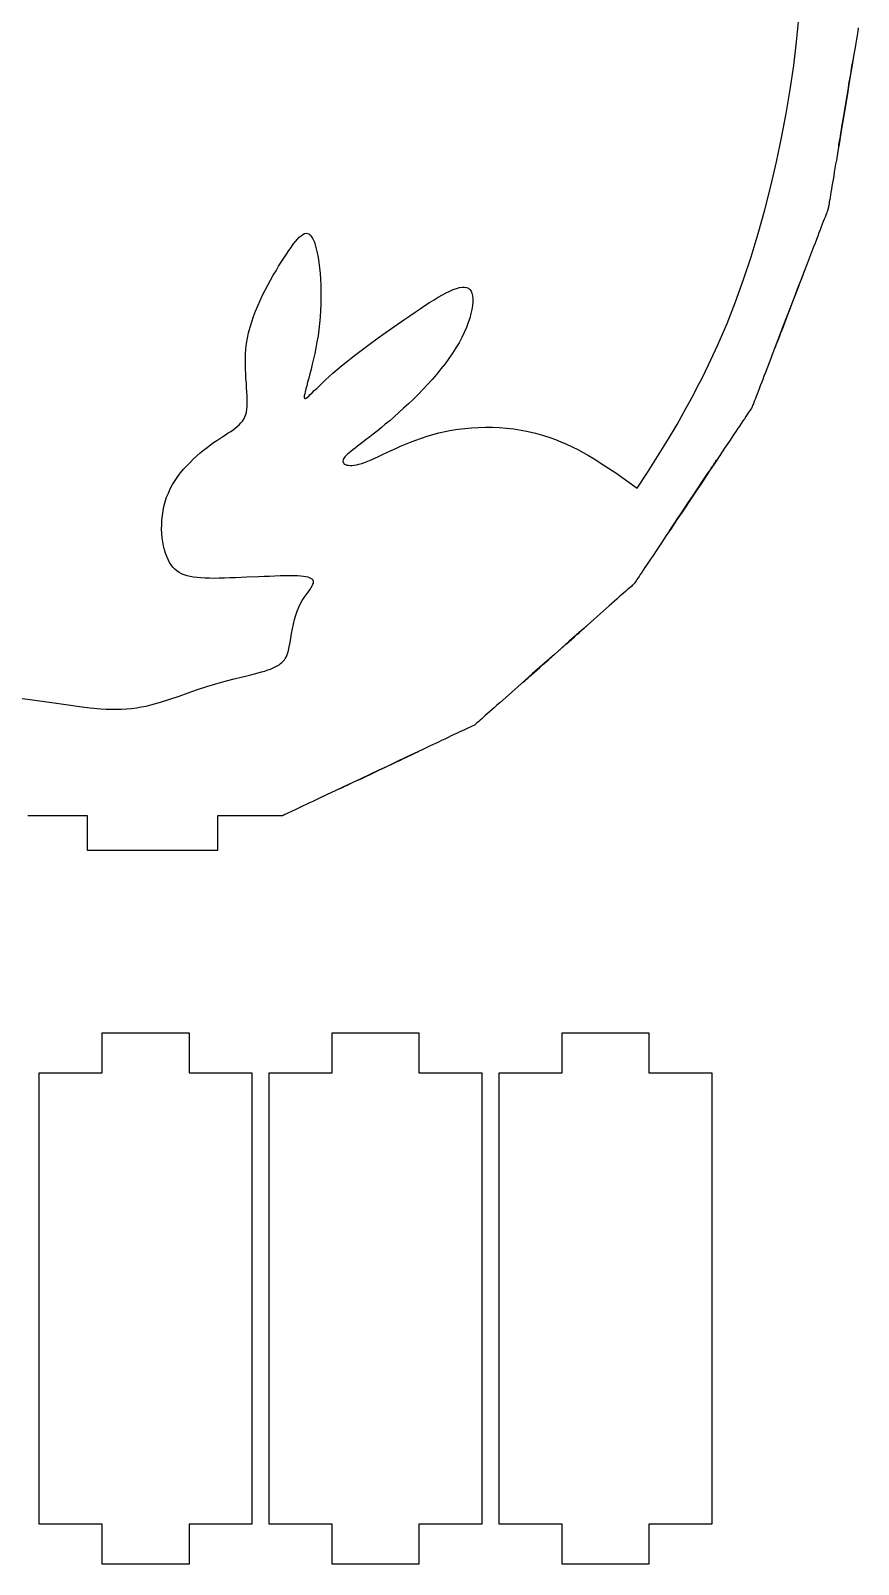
# Model space of a CAD drawing. Header units: millimetres. Extents: x -28 to 873, y 271 to 512.
# Drawn here: x 517.4 to 579.4, y 276 to 390.8 of the extents above; entities that cross this region are included whole.
import ezdxf

# ---------------------------------------------------------------- set-up
doc = ezdxf.new("R2010")
doc.units = ezdxf.units.MM
doc.header["$MEASUREMENT"] = 0
doc.layers.get('0').update_dxf_attribs({"linetype": 'CONTINUOUS', "true_color": 0xffffff})

msp = doc.modelspace()

# ---------------------------------------------------------------- linework, layer by layer
at = {"color": 7, "linetype": 'Continuous', "true_color": 0xffffff}
for points in [[(516.58, 340.84), (517.52, 340.73), (518.43, 340.6), (519.32, 340.47), (520.19, 340.34), (521.03, 340.23), (521.85, 340.13), (522.65, 340.06), (523.05, 340.03), (523.43, 340.02), (523.82, 340.02), (524.2, 340.02), (524.57, 340.04), (524.94, 340.08), (525.31, 340.13), (525.67, 340.19), (526.03, 340.26), (526.39, 340.35), (527.1, 340.54), (527.8, 340.77), (528.5, 341.01), (529.19, 341.25), (529.88, 341.5), (530.57, 341.73), (531.26, 341.93), (531.95, 342.12), (532.62, 342.29), (533.26, 342.45), (533.57, 342.52), (533.87, 342.6), (534.15, 342.67), (534.42, 342.74), (534.68, 342.81), (534.92, 342.88), (535.14, 342.96), (535.35, 343.03), (535.54, 343.11), (535.7, 343.19), (535.85, 343.27), (535.99, 343.35), (536.11, 343.44), (536.21, 343.53), (536.3, 343.62), (536.39, 343.72), (536.46, 343.83), (536.52, 343.93), (536.62, 344.17), (536.69, 344.42), (536.76, 344.7), (536.82, 345.01), (536.87, 345.34), (536.93, 345.68), (537, 346.03), (537.07, 346.38), (537.14, 346.73), (537.24, 347.06), (537.34, 347.37), (537.46, 347.66), (537.59, 347.93), (537.73, 348.17), (537.88, 348.39), (538.02, 348.6), (538.16, 348.79), (538.29, 348.97), (538.4, 349.14), (538.5, 349.3), (538.53, 349.38), (538.56, 349.45), (538.57, 349.52), (538.57, 349.59), (538.55, 349.66), (538.51, 349.72), (538.46, 349.77), (538.38, 349.82), (538.28, 349.87), (538.16, 349.91), (538, 349.94), (537.82, 349.97), (537.61, 349.99), (537.36, 350), (537.08, 350.01), (536.77, 350.01), (536.43, 350.01), (536.07, 350), (535.68, 349.99), (535.28, 349.97), (534.87, 349.96), (534.44, 349.94), (533.58, 349.9), (532.72, 349.86), (532.3, 349.85), (531.9, 349.83), (531.5, 349.83), (531.13, 349.82), (530.78, 349.83), (530.45, 349.84), (530.14, 349.85), (529.86, 349.88), (529.59, 349.92), (529.34, 349.96), (529.11, 350.02), (528.89, 350.09), (528.69, 350.17), (528.51, 350.27), (528.34, 350.39), (528.18, 350.52), (528.04, 350.67), (527.91, 350.83), (527.79, 351.02), (527.68, 351.23), (527.58, 351.46), (527.48, 351.71), (527.4, 351.97), (527.34, 352.26), (527.28, 352.55), (527.24, 352.86), (527.21, 353.18), (527.19, 353.51), (527.2, 353.84), (527.21, 354.18), (527.25, 354.53), (527.3, 354.87), (527.37, 355.21), (527.46, 355.55), (527.57, 355.89), (527.7, 356.21), (527.84, 356.53), (528.01, 356.84), (528.2, 357.15), (528.4, 357.44), (528.62, 357.72), (528.84, 358), (529.08, 358.26), (529.33, 358.51), (529.58, 358.76), (529.83, 358.99), (530.09, 359.21), (530.34, 359.42), (530.6, 359.62), (530.85, 359.81), (531.09, 359.99), (531.33, 360.15), (531.56, 360.3), (531.78, 360.45), (531.99, 360.58), (532.19, 360.71), (532.37, 360.83), (532.55, 360.95), (532.71, 361.07), (532.86, 361.2), (533, 361.32), (533.13, 361.46), (533.24, 361.6), (533.34, 361.75), (533.42, 361.91), (533.49, 362.08), (533.55, 362.27), (533.58, 362.48), (533.61, 362.71), (533.61, 362.96), (533.61, 363.22), (533.6, 363.5), (533.58, 363.8), (533.56, 364.11), (533.54, 364.44), (533.51, 364.78), (533.49, 365.13), (533.48, 365.48), (533.47, 365.85), (533.47, 366.23), (533.48, 366.62), (533.51, 367.01), (533.56, 367.4), (533.62, 367.81), (533.71, 368.21), (533.82, 368.62), (533.94, 369.03), (534.08, 369.43), (534.23, 369.84), (534.4, 370.24), (534.58, 370.64), (534.76, 371.03), (535.16, 371.79), (535.36, 372.16), (535.56, 372.52), (535.77, 372.86), (535.96, 373.19), (536.16, 373.51), (536.35, 373.81), (536.54, 374.1), (536.72, 374.37), (536.89, 374.61), (537.05, 374.84), (537.21, 375.04), (537.36, 375.21), (537.5, 375.36), (537.64, 375.48), (537.77, 375.58), (537.89, 375.64), (538.01, 375.66), (538.12, 375.65), (538.23, 375.61), (538.28, 375.57), (538.34, 375.53), (538.38, 375.47), (538.43, 375.4), (538.48, 375.33), (538.53, 375.24), (538.57, 375.14), (538.61, 375.04), (538.66, 374.92), (538.7, 374.79), (538.77, 374.51), (538.84, 374.19), (538.91, 373.85), (538.96, 373.47), (539.02, 373.07), (539.06, 372.66), (539.09, 372.22), (539.11, 371.77), (539.12, 371.3), (539.13, 370.83), (539.12, 370.35), (539.1, 369.87), (539.07, 369.39), (539.03, 368.91), (538.97, 368.44), (538.91, 367.98), (538.83, 367.53), (538.75, 367.09), (538.66, 366.66), (538.57, 366.25), (538.48, 365.86), (538.39, 365.49), (538.3, 365.14), (538.21, 364.82), (538.13, 364.52), (538.06, 364.25), (537.99, 364.01), (537.94, 363.8), (537.91, 363.63), (537.88, 363.49), (537.88, 363.38), (537.89, 363.32), (537.91, 363.29), (537.96, 363.29), (538.03, 363.32), (538.11, 363.38), (538.21, 363.47), (538.33, 363.58), (538.47, 363.72), (538.63, 363.88), (538.81, 364.05), (539.02, 364.25), (539.24, 364.47), (539.48, 364.7), (539.75, 364.94), (540.03, 365.19), (540.34, 365.46), (540.67, 365.73), (541.02, 366.01), (541.38, 366.3), (541.75, 366.59), (542.14, 366.89), (542.94, 367.48), (543.76, 368.08), (544.59, 368.66), (545.4, 369.22), (545.79, 369.49), (546.18, 369.76), (546.56, 370.01), (546.92, 370.25), (547.27, 370.47), (547.6, 370.68), (547.92, 370.87), (548.23, 371.05), (548.52, 371.21), (548.79, 371.34), (549.04, 371.45), (549.28, 371.54), (549.5, 371.6), (549.7, 371.63), (549.87, 371.64), (550.03, 371.61), (550.17, 371.56), (550.28, 371.46), (550.37, 371.34), (550.44, 371.18), (550.48, 370.99), (550.5, 370.77), (550.5, 370.52), (550.48, 370.25), (550.43, 369.96), (550.36, 369.65), (550.27, 369.31), (550.15, 368.97), (550.02, 368.61), (549.86, 368.24), (549.67, 367.86), (549.47, 367.47), (549.24, 367.08), (548.99, 366.68), (548.72, 366.29), (548.43, 365.89), (548.12, 365.5), (547.8, 365.11), (547.47, 364.72), (547.12, 364.34), (546.41, 363.6), (546.05, 363.24), (545.68, 362.9), (545.32, 362.56), (544.97, 362.24), (544.62, 361.93), (544.28, 361.63), (543.95, 361.36), (543.63, 361.1), (543.33, 360.85), (543.04, 360.63), (542.78, 360.42), (542.52, 360.22), (542.29, 360.04), (542.07, 359.88), (541.87, 359.73), (541.68, 359.58), (541.51, 359.45), (541.36, 359.33), (541.23, 359.22), (541.11, 359.12), (541.01, 359.02), (540.93, 358.93), (540.86, 358.85), (540.82, 358.76), (540.79, 358.69), (540.78, 358.61), (540.78, 358.55), (540.81, 358.48), (540.85, 358.43), (540.91, 358.38), (540.98, 358.34), (541.08, 358.31), (541.18, 358.29), (541.31, 358.28), (541.45, 358.28), (541.61, 358.3), (541.78, 358.33), (541.97, 358.37), (542.18, 358.43), (542.4, 358.5), (542.64, 358.59), (542.89, 358.7), (543.16, 358.82), (543.44, 358.95), (543.74, 359.09), (544.06, 359.24), (544.38, 359.39), (544.73, 359.55), (545.08, 359.71), (545.45, 359.87), (545.84, 360.02), (546.24, 360.18), (546.65, 360.32), (547.08, 360.46), (547.52, 360.59), (547.97, 360.71), (548.44, 360.82), (548.91, 360.91), (549.4, 360.99), (549.9, 361.05), (550.41, 361.1), (550.92, 361.13), (551.45, 361.14), (551.97, 361.14), (552.51, 361.11), (553.04, 361.07), (553.58, 361.01), (554.12, 360.93), (554.66, 360.82), (555.2, 360.69), (555.73, 360.54), (556.27, 360.37), (556.69, 360.22), (557.11, 360.05), (557.53, 359.86), (557.95, 359.67), (558.36, 359.46), (558.77, 359.24), (559.18, 359.01), (559.59, 358.77), (560.4, 358.26), (561.21, 357.72), (562.01, 357.15), (562.81, 356.57), (563.59, 357.74), (564.35, 358.94), (565.09, 360.15), (565.8, 361.35), (566.13, 361.94), (566.46, 362.53), (566.78, 363.11), (567.08, 363.67), (567.37, 364.23), (567.65, 364.77), (567.92, 365.29), (568.17, 365.8), (568.87, 367.32), (569.55, 368.9), (570.18, 370.52), (570.79, 372.19), (571.36, 373.9), (571.89, 375.65), (572.39, 377.41), (572.84, 379.2), (573.26, 381.01), (573.64, 382.81), (573.98, 384.63), (574.28, 386.43), (574.54, 388.22), (574.75, 390), (574.92, 391.75)], [(579.38, 391.04), (579.34, 390.77), (579.29, 390.48), (579.24, 390.19), (579.19, 389.89), (579.14, 389.58), (579.03, 388.93), (578.92, 388.25), (578.8, 387.55), (578.68, 386.83), (578.56, 386.1), (578.44, 385.36), (578.32, 384.63), (578.19, 383.9), (578.07, 383.18), (577.96, 382.48), (577.84, 381.8), (577.74, 381.15), (577.68, 380.84), (577.63, 380.54), (577.58, 380.25), (577.54, 379.96), (577.49, 379.69), (577.45, 379.44), (577.41, 379.19), (577.37, 378.96), (577.33, 378.74), (577.3, 378.54), (577.27, 378.35), (577.24, 378.19), (577.21, 378.03), (577.19, 377.9), (577.17, 377.78), (577.16, 377.69), (577.14, 377.61), (577.13, 377.55), (577.13, 377.52), (577.12, 377.51), (577.13, 377.5), (577.11, 377.47), (577.1, 377.42), (577.07, 377.34), (577.03, 377.25), (576.99, 377.14), (576.94, 377.02), (576.89, 376.87), (576.82, 376.71), (576.76, 376.54), (576.68, 376.34), (576.6, 376.14), (576.52, 375.92), (576.43, 375.69), (576.34, 375.44), (576.24, 375.19), (576.14, 374.92), (576.03, 374.64), (575.81, 374.06), (575.57, 373.45), (575.33, 372.81), (575.07, 372.15), (574.81, 371.47), (574.55, 370.78), (574.28, 370.08), (574.01, 369.38), (573.74, 368.69), (573.48, 368.01), (573.23, 367.35), (572.98, 366.71), (572.75, 366.09), (572.52, 365.51), (572.42, 365.24), (572.31, 364.97), (572.22, 364.71), (572.12, 364.47), (572.03, 364.24), (571.95, 364.02), (571.87, 363.81), (571.8, 363.62), (571.73, 363.44), (571.67, 363.28), (571.61, 363.14), (571.56, 363.01), (571.52, 362.9), (571.49, 362.81), (571.46, 362.74), (571.44, 362.69), (571.42, 362.65), (571.42, 362.64), (571.42, 362.64), (571.4, 362.61), (571.37, 362.56), (571.33, 362.5), (571.27, 362.42), (571.21, 362.32), (571.13, 362.21), (571.05, 362.08), (570.95, 361.94), (570.85, 361.78), (570.73, 361.61), (570.61, 361.43), (570.48, 361.23), (570.34, 361.03), (570.2, 360.81), (570.04, 360.58), (569.72, 360.1), (569.37, 359.58), (569.01, 359.03), (568.63, 358.46), (568.23, 357.87), (567.83, 357.26), (567, 356.03), (566.18, 354.79), (565.77, 354.19), (565.38, 353.59), (565, 353.02), (564.63, 352.48), (564.29, 351.96), (563.96, 351.47), (563.81, 351.25), (563.66, 351.03), (563.52, 350.82), (563.39, 350.63), (563.27, 350.44), (563.16, 350.27), (563.05, 350.11), (562.96, 349.97), (562.87, 349.84), (562.8, 349.73), (562.73, 349.63), (562.68, 349.55), (562.63, 349.49), (562.6, 349.44), (562.58, 349.41), (562.58, 349.4), (562.57, 349.4), (562.55, 349.37), (562.51, 349.34), (562.45, 349.29), (562.38, 349.22), (562.29, 349.14), (562.19, 349.05), (562.07, 348.95), (561.94, 348.84), (561.8, 348.71), (561.65, 348.58), (561.48, 348.43), (561.31, 348.28), (561.12, 348.11), (560.92, 347.94), (560.72, 347.76), (560.28, 347.37), (559.82, 346.96), (559.32, 346.52), (558.81, 346.07), (558.28, 345.59), (557.73, 345.11), (556.62, 344.13), (555.51, 343.14), (554.96, 342.66), (554.43, 342.19), (553.91, 341.73), (553.42, 341.3), (552.95, 340.88), (552.52, 340.5), (552.31, 340.32), (552.12, 340.14), (551.93, 339.98), (551.76, 339.82), (551.59, 339.68), (551.44, 339.54), (551.3, 339.42), (551.17, 339.3), (551.05, 339.2), (550.95, 339.11), (550.86, 339.03), (550.79, 338.97), (550.73, 338.92), (550.69, 338.88), (550.66, 338.86), (550.65, 338.85), (550.65, 338.84), (550.62, 338.83), (550.57, 338.8), (550.5, 338.77), (550.41, 338.73), (550.3, 338.68), (550.18, 338.62), (550.04, 338.56), (549.88, 338.48), (549.71, 338.4), (549.53, 338.32), (549.33, 338.22), (549.12, 338.12), (548.89, 338.02), (548.66, 337.9), (548.41, 337.79), (548.15, 337.67), (547.88, 337.54), (547.32, 337.27), (546.72, 336.99), (546.1, 336.7), (545.46, 336.4), (544.8, 336.08), (544.13, 335.77), (543.46, 335.45), (542.78, 335.13), (542.11, 334.82), (541.46, 334.51), (540.81, 334.2), (540.19, 333.91), (539.6, 333.63), (539.03, 333.36), (538.76, 333.24), (538.51, 333.11), (538.26, 333), (538.02, 332.89), (537.8, 332.78), (537.59, 332.68), (537.39, 332.58), (537.2, 332.5), (537.03, 332.42), (536.87, 332.34), (536.74, 332.28), (536.61, 332.22), (536.51, 332.17), (536.42, 332.13), (536.35, 332.1), (536.3, 332.07), (536.27, 332.06), (536.26, 332.05), (536.24, 332.05), (536.2, 332.05), (536.14, 332.05), (536.05, 332.05), (535.94, 332.05), (535.81, 332.05), (535.66, 332.05), (535.5, 332.05), (535.32, 332.05), (535.13, 332.05), (534.92, 332.05), (534.72, 332.05), (534.27, 332.05), (533.82, 332.05), (533.36, 332.05), (532.92, 332.05), (532.71, 332.05), (532.51, 332.05), (532.32, 332.05), (532.14, 332.05), (531.98, 332.05), (531.83, 332.05), (531.7, 332.05), (531.59, 332.05), (531.5, 332.05), (531.44, 332.05), (531.4, 332.05), (531.38, 332.05), (531.38, 332.04), (531.38, 332.02), (531.38, 331.99), (531.38, 331.94), (531.38, 331.88), (531.38, 331.81), (531.38, 331.65), (531.38, 331.45), (531.38, 331.23), (531.38, 331), (531.38, 330.75), (531.38, 330.51), (531.38, 330.28), (531.38, 330.06), (531.38, 329.86), (531.38, 329.69), (531.38, 329.62), (531.38, 329.57), (531.38, 329.52), (531.38, 329.48), (531.38, 329.46), (531.38, 329.45), (531.38, 329.45), (531.35, 329.45), (531.32, 329.45), (531.27, 329.45), (531.21, 329.45), (531.14, 329.45), (531.06, 329.45), (530.96, 329.45), (530.86, 329.45), (530.74, 329.45), (530.62, 329.45), (530.48, 329.45), (530.19, 329.45), (529.86, 329.45), (529.5, 329.45), (529.12, 329.45), (528.72, 329.45), (528.3, 329.45), (527.86, 329.45), (527.42, 329.45), (526.51, 329.45), (525.6, 329.45), (525.15, 329.45), (524.72, 329.45), (524.3, 329.45), (523.89, 329.45), (523.51, 329.45), (523.16, 329.45), (522.83, 329.45), (522.53, 329.45), (522.4, 329.45), (522.27, 329.45), (522.16, 329.45), (522.05, 329.45), (521.96, 329.45), (521.87, 329.45), (521.8, 329.45), (521.74, 329.45), (521.69, 329.45), (521.66, 329.45), (521.64, 329.45), (521.63, 329.45), (521.63, 329.46), (521.63, 329.48), (521.63, 329.52), (521.63, 329.57), (521.63, 329.62), (521.63, 329.69), (521.63, 329.86), (521.63, 330.06), (521.63, 330.28), (521.63, 330.51), (521.63, 330.75), (521.63, 331), (521.63, 331.23), (521.63, 331.45), (521.63, 331.65), (521.63, 331.81), (521.63, 331.88), (521.63, 331.94), (521.63, 331.99), (521.63, 332.02), (521.63, 332.04), (521.63, 332.05), (521.63, 332.05), (521.61, 332.05), (521.58, 332.05), (521.55, 332.05), (521.45, 332.05), (521.31, 332.05), (521.14, 332.05), (520.94, 332.05), (520.71, 332.05), (520.46, 332.05), (520.18, 332.05), (519.89, 332.05), (519.58, 332.05), (519.25, 332.05), (518.91, 332.05), (518.57, 332.05), (517.87, 332.05), (517.17, 332.05)], [(577.91, 382.16), (577.91, 382.18), (577.92, 382.23), (577.93, 382.32), (577.95, 382.44), (577.98, 382.58), (578.01, 382.75), (578.04, 382.95), (578.07, 383.16), (578.11, 383.4), (578.15, 383.65), (578.2, 383.91), (578.24, 384.19), (578.34, 384.77), (578.44, 385.37), (578.54, 385.96), (578.64, 386.54), (578.68, 386.82), (578.73, 387.09), (578.77, 387.34), (578.81, 387.57), (578.84, 387.79), (578.87, 387.98), (578.9, 388.15), (578.93, 388.3), (578.95, 388.41), (578.96, 388.5), (578.97, 388.55), (578.97, 388.57)], [(573.14, 367.03), (573.14, 367.05), (573.16, 367.1), (573.2, 367.18), (573.24, 367.3), (573.29, 367.43), (573.35, 367.6), (573.42, 367.78), (573.5, 367.98), (573.59, 368.21), (573.68, 368.44), (573.77, 368.69), (573.87, 368.96), (574.08, 369.5), (574.3, 370.07), (574.51, 370.64), (574.72, 371.19), (574.82, 371.45), (574.92, 371.7), (575.01, 371.94), (575.09, 372.16), (575.17, 372.36), (575.24, 372.55), (575.3, 372.71), (575.35, 372.85), (575.4, 372.96), (575.43, 373.04), (575.45, 373.09), (575.45, 373.11)], [(565.2, 353.32), (565.21, 353.34), (565.24, 353.38), (565.29, 353.46), (565.35, 353.56), (565.44, 353.68), (565.53, 353.82), (565.64, 353.99), (565.76, 354.17), (565.89, 354.37), (566.04, 354.58), (566.19, 354.8), (566.34, 355.03), (566.67, 355.52), (567, 356.03), (567.34, 356.53), (567.67, 357.02), (567.82, 357.25), (567.97, 357.48), (568.11, 357.69), (568.25, 357.88), (568.37, 358.07), (568.48, 358.23), (568.57, 358.37), (568.66, 358.5), (568.72, 358.6), (568.77, 358.67), (568.8, 358.71), (568.81, 358.73)], [(554.19, 341.97), (554.2, 341.99), (554.24, 342.02), (554.31, 342.08), (554.4, 342.16), (554.51, 342.25), (554.64, 342.37), (554.78, 342.5), (554.95, 342.64), (555.13, 342.8), (555.32, 342.97), (555.52, 343.15), (555.73, 343.34), (556.17, 343.73), (556.62, 344.13), (557.08, 344.53), (557.51, 344.92), (557.73, 345.1), (557.93, 345.28), (558.12, 345.45), (558.29, 345.61), (558.46, 345.75), (558.61, 345.88), (558.73, 346), (558.84, 346.1), (558.93, 346.17), (559, 346.23), (559.04, 346.27), (559.05, 346.28)], [(540.52, 334.06), (540.53, 334.07), (540.58, 334.09), (540.66, 334.13), (540.77, 334.18), (540.9, 334.25), (541.06, 334.32), (541.24, 334.4), (541.44, 334.5), (541.65, 334.6), (541.88, 334.71), (542.13, 334.82), (542.38, 334.94), (542.91, 335.19), (543.46, 335.45), (544.01, 335.71), (544.54, 335.96), (544.79, 336.08), (545.03, 336.19), (545.26, 336.3), (545.48, 336.4), (545.68, 336.5), (545.85, 336.58), (546.01, 336.66), (546.15, 336.72), (546.25, 336.77), (546.33, 336.81), (546.38, 336.83), (546.4, 336.84)], [(522.75, 312.79), (522.75, 312.8), (522.75, 312.82), (522.75, 312.85), (522.75, 312.9), (522.75, 312.96), (522.75, 313.03), (522.75, 313.19), (522.75, 313.39), (522.75, 313.61), (522.75, 313.84), (522.75, 314.49), (522.75, 314.73), (522.75, 314.96), (522.75, 315.18), (522.75, 315.38), (522.75, 315.55), (522.75, 315.62), (522.75, 315.67), (522.75, 315.72), (522.75, 315.76), (522.75, 315.78), (522.75, 315.79), (522.76, 315.79), (522.82, 315.79), (522.91, 315.79), (523.03, 315.79), (523.17, 315.79), (523.35, 315.79), (523.54, 315.79), (523.76, 315.79), (524, 315.79), (524.25, 315.79), (524.52, 315.79), (524.8, 315.79), (525.39, 315.79), (526, 315.79), (526.6, 315.79), (527.19, 315.79), (527.47, 315.79), (527.74, 315.79), (527.99, 315.79), (528.23, 315.79), (528.45, 315.79), (528.65, 315.79), (528.82, 315.79), (528.97, 315.79), (529.09, 315.79), (529.17, 315.79), (529.23, 315.79), (529.25, 315.79), (529.25, 315.78), (529.25, 315.76), (529.25, 315.72), (529.25, 315.67), (529.25, 315.62), (529.25, 315.55), (529.25, 315.38), (529.25, 315.18), (529.25, 314.96), (529.25, 314.73), (529.25, 314.49), (529.25, 313.84), (529.25, 313.61), (529.25, 313.39), (529.25, 313.19), (529.25, 313.03), (529.25, 312.96), (529.25, 312.9), (529.25, 312.85), (529.25, 312.82), (529.25, 312.8), (529.25, 312.79), (529.26, 312.79), (529.3, 312.79), (529.36, 312.79), (529.45, 312.79), (529.56, 312.79), (529.68, 312.79), (529.82, 312.79), (529.98, 312.79), (530.15, 312.79), (530.34, 312.79), (530.53, 312.79), (530.74, 312.79), (531.16, 312.79), (531.6, 312.79), (532.04, 312.79), (532.47, 312.79), (532.67, 312.79), (532.87, 312.79), (533.05, 312.79), (533.22, 312.79), (533.38, 312.79), (533.52, 312.79), (533.65, 312.79), (533.76, 312.79), (533.84, 312.79), (533.91, 312.79), (533.95, 312.79), (533.96, 312.79), (533.96, 312.76), (533.96, 312.69), (533.96, 312.57), (533.96, 312.41), (533.96, 312.2), (533.96, 311.95), (533.96, 311.66), (533.96, 311.33), (533.96, 310.97), (533.96, 310.57), (533.96, 310.13), (533.96, 309.67), (533.96, 309.17), (533.96, 308.64), (533.96, 308.09), (533.96, 307.51), (533.96, 306.27), (533.96, 304.95), (533.96, 303.55), (533.96, 302.09), (533.96, 300.58), (533.96, 299.04), (533.96, 295.89), (533.96, 292.73), (533.96, 291.19), (533.96, 289.68), (533.96, 288.22), (533.96, 286.83), (533.96, 285.5), (533.96, 284.27), (533.96, 283.69), (533.96, 283.13), (533.96, 282.6), (533.96, 282.11), (533.96, 281.64), (533.96, 281.21), (533.96, 280.8), (533.96, 280.44), (533.96, 280.11), (533.96, 279.82), (533.96, 279.57), (533.96, 279.37), (533.96, 279.2), (533.96, 279.08), (533.96, 279.01), (533.96, 278.99), (533.95, 278.99), (533.91, 278.99), (533.84, 278.99), (533.76, 278.99), (533.65, 278.99), (533.52, 278.99), (533.38, 278.99), (533.22, 278.99), (533.05, 278.99), (532.87, 278.99), (532.67, 278.99), (532.47, 278.99), (532.04, 278.99), (531.6, 278.99), (531.16, 278.99), (530.74, 278.99), (530.53, 278.99), (530.34, 278.99), (530.15, 278.99), (529.98, 278.99), (529.82, 278.99), (529.68, 278.99), (529.56, 278.99), (529.45, 278.99), (529.36, 278.99), (529.3, 278.99), (529.26, 278.99), (529.25, 278.99), (529.25, 278.98), (529.25, 278.96), (529.25, 278.92), (529.25, 278.87), (529.25, 278.82), (529.25, 278.75), (529.25, 278.58), (529.25, 278.38), (529.25, 278.16), (529.25, 277.93), (529.25, 277.69), (529.25, 277.04), (529.25, 276.81), (529.25, 276.59), (529.25, 276.39), (529.25, 276.23), (529.25, 276.16), (529.25, 276.1), (529.25, 276.05), (529.25, 276.02), (529.25, 276), (529.25, 275.99), (529.23, 275.99), (529.17, 275.99), (529.09, 275.99), (528.97, 275.99), (528.82, 275.99), (528.65, 275.99), (528.45, 275.99), (528.23, 275.99), (527.99, 275.99), (527.74, 275.99), (527.47, 275.99), (527.19, 275.99), (526.6, 275.99), (526, 275.99), (525.39, 275.99), (524.8, 275.99), (524.52, 275.99), (524.25, 275.99), (524, 275.99), (523.76, 275.99), (523.54, 275.99), (523.35, 275.99), (523.17, 275.99), (523.03, 275.99), (522.91, 275.99), (522.82, 275.99), (522.76, 275.99), (522.75, 275.99), (522.75, 276), (522.75, 276.02), (522.75, 276.05), (522.75, 276.1), (522.75, 276.16), (522.75, 276.23), (522.75, 276.39), (522.75, 276.59), (522.75, 276.81), (522.75, 277.04), (522.75, 277.69), (522.75, 277.93), (522.75, 278.16), (522.75, 278.38), (522.75, 278.58), (522.75, 278.75), (522.75, 278.82), (522.75, 278.87), (522.75, 278.92), (522.75, 278.96), (522.75, 278.98), (522.75, 278.99), (522.73, 278.99), (522.69, 278.99), (522.63, 278.99), (522.54, 278.99), (522.44, 278.99), (522.31, 278.99), (522.17, 278.99), (522.01, 278.99), (521.84, 278.99), (521.65, 278.99), (521.46, 278.99), (521.25, 278.99), (520.83, 278.99), (520.39, 278.99), (519.95, 278.99), (519.53, 278.99), (519.32, 278.99), (519.13, 278.99), (518.94, 278.99), (518.77, 278.99), (518.61, 278.99), (518.47, 278.99), (518.34, 278.99), (518.24, 278.99), (518.15, 278.99), (518.09, 278.99), (518.05, 278.99), (518.03, 278.99), (518.03, 279.01), (518.03, 279.08), (518.03, 279.2), (518.03, 279.37), (518.03, 279.57), (518.03, 279.82), (518.03, 280.11), (518.03, 280.44), (518.03, 280.8), (518.03, 281.21), (518.03, 281.64), (518.03, 282.11), (518.03, 282.6), (518.03, 283.13), (518.03, 283.69), (518.03, 284.27), (518.03, 285.5), (518.03, 286.83), (518.03, 288.22), (518.03, 289.68), (518.03, 291.19), (518.03, 292.73), (518.03, 295.89), (518.03, 299.04), (518.03, 300.58), (518.03, 302.09), (518.03, 303.55), (518.03, 304.95), (518.03, 306.27), (518.03, 307.51), (518.03, 308.09), (518.03, 308.64), (518.03, 309.17), (518.03, 309.67), (518.03, 310.13), (518.03, 310.57), (518.03, 310.97), (518.03, 311.33), (518.03, 311.66), (518.03, 311.95), (518.03, 312.2), (518.03, 312.41), (518.03, 312.57), (518.03, 312.69), (518.03, 312.76), (518.03, 312.79), (518.05, 312.79), (518.09, 312.79), (518.15, 312.79), (518.24, 312.79), (518.34, 312.79), (518.47, 312.79), (518.61, 312.79), (518.77, 312.79), (518.94, 312.79), (519.13, 312.79), (519.32, 312.79), (519.53, 312.79), (519.95, 312.79), (520.39, 312.79), (520.83, 312.79), (521.25, 312.79), (521.46, 312.79), (521.65, 312.79), (521.84, 312.79), (522.01, 312.79), (522.17, 312.79), (522.31, 312.79), (522.44, 312.79), (522.54, 312.79), (522.63, 312.79), (522.69, 312.79), (522.73, 312.79), (522.75, 312.79), (522.75, 312.79), (522.75, 312.79)], [(539.97, 312.79), (539.97, 312.8), (539.97, 312.82), (539.97, 312.85), (539.97, 312.9), (539.97, 312.96), (539.97, 313.03), (539.97, 313.19), (539.97, 313.39), (539.97, 313.61), (539.97, 313.84), (539.97, 314.49), (539.97, 314.73), (539.97, 314.96), (539.97, 315.18), (539.97, 315.38), (539.97, 315.55), (539.97, 315.62), (539.97, 315.67), (539.97, 315.72), (539.97, 315.76), (539.97, 315.78), (539.97, 315.79), (539.99, 315.79), (540.04, 315.79), (540.13, 315.79), (540.25, 315.79), (540.4, 315.79), (540.57, 315.79), (540.77, 315.79), (540.99, 315.79), (541.22, 315.79), (541.48, 315.79), (541.75, 315.79), (542.03, 315.79), (542.62, 315.79), (543.22, 315.79), (543.83, 315.79), (544.41, 315.79), (544.7, 315.79), (544.96, 315.79), (545.22, 315.79), (545.46, 315.79), (545.68, 315.79), (545.87, 315.79), (546.05, 315.79), (546.19, 315.79), (546.31, 315.79), (546.4, 315.79), (546.45, 315.79), (546.47, 315.79), (546.47, 315.78), (546.47, 315.76), (546.47, 315.72), (546.47, 315.67), (546.47, 315.62), (546.47, 315.55), (546.47, 315.38), (546.47, 315.18), (546.47, 314.96), (546.47, 314.73), (546.47, 314.49), (546.47, 313.84), (546.47, 313.61), (546.47, 313.39), (546.47, 313.19), (546.47, 313.03), (546.47, 312.96), (546.47, 312.9), (546.47, 312.85), (546.47, 312.82), (546.47, 312.8), (546.47, 312.79), (546.48, 312.79), (546.53, 312.79), (546.59, 312.79), (546.67, 312.79), (546.78, 312.79), (546.91, 312.79), (547.05, 312.79), (547.21, 312.79), (547.38, 312.79), (547.57, 312.79), (547.76, 312.79), (547.96, 312.79), (548.39, 312.79), (548.83, 312.79), (549.27, 312.79), (549.69, 312.79), (549.9, 312.79), (550.09, 312.79), (550.28, 312.79), (550.45, 312.79), (550.61, 312.79), (550.75, 312.79), (550.88, 312.79), (550.98, 312.79), (551.07, 312.79), (551.13, 312.79), (551.17, 312.79), (551.18, 312.79), (551.18, 312.76), (551.18, 312.69), (551.18, 312.57), (551.18, 312.41), (551.18, 312.2), (551.18, 311.95), (551.18, 311.66), (551.18, 311.33), (551.18, 310.97), (551.18, 310.57), (551.18, 310.13), (551.18, 309.67), (551.18, 309.17), (551.18, 308.64), (551.18, 308.09), (551.18, 307.51), (551.18, 306.27), (551.18, 304.95), (551.18, 303.55), (551.18, 302.09), (551.18, 300.58), (551.18, 299.04), (551.18, 295.89), (551.18, 292.73), (551.18, 291.19), (551.18, 289.68), (551.18, 288.22), (551.18, 286.83), (551.18, 285.5), (551.18, 284.27), (551.18, 283.69), (551.18, 283.13), (551.18, 282.6), (551.18, 282.11), (551.18, 281.64), (551.18, 281.21), (551.18, 280.8), (551.18, 280.44), (551.18, 280.11), (551.18, 279.82), (551.18, 279.57), (551.18, 279.37), (551.18, 279.2), (551.18, 279.08), (551.18, 279.01), (551.18, 278.99), (551.17, 278.99), (551.13, 278.99), (551.07, 278.99), (550.98, 278.99), (550.88, 278.99), (550.75, 278.99), (550.61, 278.99), (550.45, 278.99), (550.28, 278.99), (550.09, 278.99), (549.9, 278.99), (549.69, 278.99), (549.27, 278.99), (548.83, 278.99), (548.39, 278.99), (547.96, 278.99), (547.76, 278.99), (547.57, 278.99), (547.38, 278.99), (547.21, 278.99), (547.05, 278.99), (546.91, 278.99), (546.78, 278.99), (546.67, 278.99), (546.59, 278.99), (546.53, 278.99), (546.48, 278.99), (546.47, 278.99), (546.47, 278.98), (546.47, 278.96), (546.47, 278.92), (546.47, 278.87), (546.47, 278.82), (546.47, 278.75), (546.47, 278.58), (546.47, 278.38), (546.47, 278.16), (546.47, 277.93), (546.47, 277.69), (546.47, 277.04), (546.47, 276.81), (546.47, 276.59), (546.47, 276.39), (546.47, 276.23), (546.47, 276.16), (546.47, 276.1), (546.47, 276.05), (546.47, 276.02), (546.47, 276), (546.47, 275.99), (546.45, 275.99), (546.4, 275.99), (546.31, 275.99), (546.19, 275.99), (546.05, 275.99), (545.87, 275.99), (545.68, 275.99), (545.46, 275.99), (545.22, 275.99), (544.96, 275.99), (544.7, 275.99), (544.41, 275.99), (543.83, 275.99), (543.22, 275.99), (542.62, 275.99), (542.03, 275.99), (541.75, 275.99), (541.48, 275.99), (541.22, 275.99), (540.99, 275.99), (540.77, 275.99), (540.57, 275.99), (540.4, 275.99), (540.25, 275.99), (540.13, 275.99), (540.04, 275.99), (539.99, 275.99), (539.97, 275.99), (539.97, 276), (539.97, 276.02), (539.97, 276.05), (539.97, 276.1), (539.97, 276.16), (539.97, 276.23), (539.97, 276.39), (539.97, 276.59), (539.97, 276.81), (539.97, 277.04), (539.97, 277.69), (539.97, 277.93), (539.97, 278.16), (539.97, 278.38), (539.97, 278.58), (539.97, 278.75), (539.97, 278.82), (539.97, 278.87), (539.97, 278.92), (539.97, 278.96), (539.97, 278.98), (539.97, 278.99), (539.96, 278.99), (539.92, 278.99), (539.85, 278.99), (539.77, 278.99), (539.66, 278.99), (539.54, 278.99), (539.39, 278.99), (539.24, 278.99), (539.06, 278.99), (538.88, 278.99), (538.68, 278.99), (538.48, 278.99), (538.05, 278.99), (537.62, 278.99), (537.18, 278.99), (536.75, 278.99), (536.55, 278.99), (536.35, 278.99), (536.17, 278.99), (536, 278.99), (535.84, 278.99), (535.69, 278.99), (535.57, 278.99), (535.46, 278.99), (535.38, 278.99), (535.31, 278.99), (535.27, 278.99), (535.26, 278.99), (535.26, 279.01), (535.26, 279.08), (535.26, 279.2), (535.26, 279.37), (535.26, 279.57), (535.26, 279.82), (535.26, 280.11), (535.26, 280.44), (535.26, 280.8), (535.26, 281.21), (535.26, 281.64), (535.26, 282.11), (535.26, 282.6), (535.26, 283.13), (535.26, 283.69), (535.26, 284.27), (535.26, 285.5), (535.26, 286.83), (535.26, 288.22), (535.26, 289.68), (535.26, 291.19), (535.26, 292.73), (535.26, 295.89), (535.26, 299.04), (535.26, 300.58), (535.26, 302.09), (535.26, 303.55), (535.26, 304.95), (535.26, 306.27), (535.26, 307.51), (535.26, 308.09), (535.26, 308.64), (535.26, 309.17), (535.26, 309.67), (535.26, 310.13), (535.26, 310.57), (535.26, 310.97), (535.26, 311.33), (535.26, 311.66), (535.26, 311.95), (535.26, 312.2), (535.26, 312.41), (535.26, 312.57), (535.26, 312.69), (535.26, 312.76), (535.26, 312.79), (535.27, 312.79), (535.31, 312.79), (535.38, 312.79), (535.46, 312.79), (535.57, 312.79), (535.69, 312.79), (535.84, 312.79), (536, 312.79), (536.17, 312.79), (536.35, 312.79), (536.55, 312.79), (536.75, 312.79), (537.18, 312.79), (537.62, 312.79), (538.05, 312.79), (538.48, 312.79), (538.68, 312.79), (538.88, 312.79), (539.06, 312.79), (539.24, 312.79), (539.39, 312.79), (539.54, 312.79), (539.66, 312.79), (539.77, 312.79), (539.85, 312.79), (539.92, 312.79), (539.96, 312.79), (539.97, 312.79), (539.97, 312.79), (539.97, 312.79)], [(557.2, 312.79), (557.2, 312.8), (557.2, 312.82), (557.2, 312.85), (557.2, 312.9), (557.2, 312.96), (557.2, 313.03), (557.2, 313.19), (557.2, 313.39), (557.2, 313.61), (557.2, 313.84), (557.2, 314.49), (557.2, 314.73), (557.2, 314.96), (557.2, 315.18), (557.2, 315.38), (557.2, 315.55), (557.2, 315.62), (557.2, 315.67), (557.2, 315.72), (557.2, 315.76), (557.2, 315.78), (557.2, 315.79), (557.21, 315.79), (557.27, 315.79), (557.36, 315.79), (557.48, 315.79), (557.62, 315.79), (557.8, 315.79), (557.99, 315.79), (558.21, 315.79), (558.45, 315.79), (558.7, 315.79), (558.97, 315.79), (559.25, 315.79), (559.84, 315.79), (560.45, 315.79), (561.05, 315.79), (561.64, 315.79), (561.92, 315.79), (562.19, 315.79), (562.44, 315.79), (562.68, 315.79), (562.9, 315.79), (563.1, 315.79), (563.27, 315.79), (563.42, 315.79), (563.54, 315.79), (563.62, 315.79), (563.68, 315.79), (563.7, 315.79), (563.7, 315.78), (563.7, 315.76), (563.7, 315.72), (563.7, 315.67), (563.7, 315.62), (563.7, 315.55), (563.7, 315.38), (563.7, 315.18), (563.7, 314.96), (563.7, 314.73), (563.7, 314.49), (563.7, 313.84), (563.7, 313.61), (563.7, 313.39), (563.7, 313.19), (563.7, 313.03), (563.7, 312.96), (563.7, 312.9), (563.7, 312.85), (563.7, 312.82), (563.7, 312.8), (563.7, 312.79), (563.71, 312.79), (563.75, 312.79), (563.81, 312.79), (563.9, 312.79), (564.01, 312.79), (564.13, 312.79), (564.27, 312.79), (564.43, 312.79), (564.6, 312.79), (564.79, 312.79), (564.98, 312.79), (565.19, 312.79), (565.61, 312.79), (566.05, 312.79), (566.49, 312.79), (566.92, 312.79), (567.12, 312.79), (567.32, 312.79), (567.5, 312.79), (567.67, 312.79), (567.83, 312.79), (567.97, 312.79), (568.1, 312.79), (568.21, 312.79), (568.29, 312.79), (568.36, 312.79), (568.4, 312.79), (568.41, 312.79), (568.41, 312.76), (568.41, 312.69), (568.41, 312.57), (568.41, 312.41), (568.41, 312.2), (568.41, 311.95), (568.41, 311.66), (568.41, 311.33), (568.41, 310.97), (568.41, 310.57), (568.41, 310.13), (568.41, 309.67), (568.41, 309.17), (568.41, 308.64), (568.41, 308.09), (568.41, 307.51), (568.41, 306.27), (568.41, 304.95), (568.41, 303.55), (568.41, 302.09), (568.41, 300.58), (568.41, 299.04), (568.41, 295.89), (568.41, 292.73), (568.41, 291.19), (568.41, 289.68), (568.41, 288.22), (568.41, 286.83), (568.41, 285.5), (568.41, 284.27), (568.41, 283.69), (568.41, 283.13), (568.41, 282.6), (568.41, 282.11), (568.41, 281.64), (568.41, 281.21), (568.41, 280.8), (568.41, 280.44), (568.41, 280.11), (568.41, 279.82), (568.41, 279.57), (568.41, 279.37), (568.41, 279.2), (568.41, 279.08), (568.41, 279.01), (568.41, 278.99), (568.4, 278.99), (568.36, 278.99), (568.29, 278.99), (568.21, 278.99), (568.1, 278.99), (567.97, 278.99), (567.83, 278.99), (567.67, 278.99), (567.5, 278.99), (567.32, 278.99), (567.12, 278.99), (566.92, 278.99), (566.49, 278.99), (566.05, 278.99), (565.61, 278.99), (565.19, 278.99), (564.98, 278.99), (564.79, 278.99), (564.6, 278.99), (564.43, 278.99), (564.27, 278.99), (564.13, 278.99), (564.01, 278.99), (563.9, 278.99), (563.81, 278.99), (563.75, 278.99), (563.71, 278.99), (563.7, 278.99), (563.7, 278.98), (563.7, 278.96), (563.7, 278.92), (563.7, 278.87), (563.7, 278.82), (563.7, 278.75), (563.7, 278.58), (563.7, 278.38), (563.7, 278.16), (563.7, 277.93), (563.7, 277.69), (563.7, 277.04), (563.7, 276.81), (563.7, 276.59), (563.7, 276.39), (563.7, 276.23), (563.7, 276.16), (563.7, 276.1), (563.7, 276.05), (563.7, 276.02), (563.7, 276), (563.7, 275.99), (563.68, 275.99), (563.62, 275.99), (563.54, 275.99), (563.42, 275.99), (563.27, 275.99), (563.1, 275.99), (562.9, 275.99), (562.68, 275.99), (562.44, 275.99), (562.19, 275.99), (561.92, 275.99), (561.64, 275.99), (561.05, 275.99), (560.45, 275.99), (559.84, 275.99), (559.25, 275.99), (558.97, 275.99), (558.7, 275.99), (558.45, 275.99), (558.21, 275.99), (557.99, 275.99), (557.8, 275.99), (557.62, 275.99), (557.48, 275.99), (557.36, 275.99), (557.27, 275.99), (557.21, 275.99), (557.2, 275.99), (557.2, 276), (557.2, 276.02), (557.2, 276.05), (557.2, 276.1), (557.2, 276.16), (557.2, 276.23), (557.2, 276.39), (557.2, 276.59), (557.2, 276.81), (557.2, 277.04), (557.2, 277.69), (557.2, 277.93), (557.2, 278.16), (557.2, 278.38), (557.2, 278.58), (557.2, 278.75), (557.2, 278.82), (557.2, 278.87), (557.2, 278.92), (557.2, 278.96), (557.2, 278.98), (557.2, 278.99), (557.18, 278.99), (557.14, 278.99), (557.08, 278.99), (556.99, 278.99), (556.89, 278.99), (556.76, 278.99), (556.62, 278.99), (556.46, 278.99), (556.29, 278.99), (556.1, 278.99), (555.91, 278.99), (555.7, 278.99), (555.28, 278.99), (554.84, 278.99), (554.4, 278.99), (553.98, 278.99), (553.77, 278.99), (553.58, 278.99), (553.39, 278.99), (553.22, 278.99), (553.06, 278.99), (552.92, 278.99), (552.79, 278.99), (552.69, 278.99), (552.6, 278.99), (552.54, 278.99), (552.5, 278.99), (552.48, 278.99), (552.48, 279.01), (552.48, 279.08), (552.48, 279.2), (552.48, 279.37), (552.48, 279.57), (552.48, 279.82), (552.48, 280.11), (552.48, 280.44), (552.48, 280.8), (552.48, 281.21), (552.48, 281.64), (552.48, 282.11), (552.48, 282.6), (552.48, 283.13), (552.48, 283.69), (552.48, 284.27), (552.48, 285.5), (552.48, 286.83), (552.48, 288.22), (552.48, 289.68), (552.48, 291.19), (552.48, 292.73), (552.48, 295.89), (552.48, 299.04), (552.48, 300.58), (552.48, 302.09), (552.48, 303.55), (552.48, 304.95), (552.48, 306.27), (552.48, 307.51), (552.48, 308.09), (552.48, 308.64), (552.48, 309.17), (552.48, 309.67), (552.48, 310.13), (552.48, 310.57), (552.48, 310.97), (552.48, 311.33), (552.48, 311.66), (552.48, 311.95), (552.48, 312.2), (552.48, 312.41), (552.48, 312.57), (552.48, 312.69), (552.48, 312.76), (552.48, 312.79), (552.5, 312.79), (552.54, 312.79), (552.6, 312.79), (552.69, 312.79), (552.79, 312.79), (552.92, 312.79), (553.06, 312.79), (553.22, 312.79), (553.39, 312.79), (553.58, 312.79), (553.77, 312.79), (553.98, 312.79), (554.4, 312.79), (554.84, 312.79), (555.28, 312.79), (555.7, 312.79), (555.91, 312.79), (556.1, 312.79), (556.29, 312.79), (556.46, 312.79), (556.62, 312.79), (556.76, 312.79), (556.89, 312.79), (556.99, 312.79), (557.08, 312.79), (557.14, 312.79), (557.18, 312.79), (557.2, 312.79), (557.2, 312.79), (557.2, 312.79)]]:
    msp.add_lwpolyline(points, dxfattribs=at)

doc.saveas('drawing.dxf')
